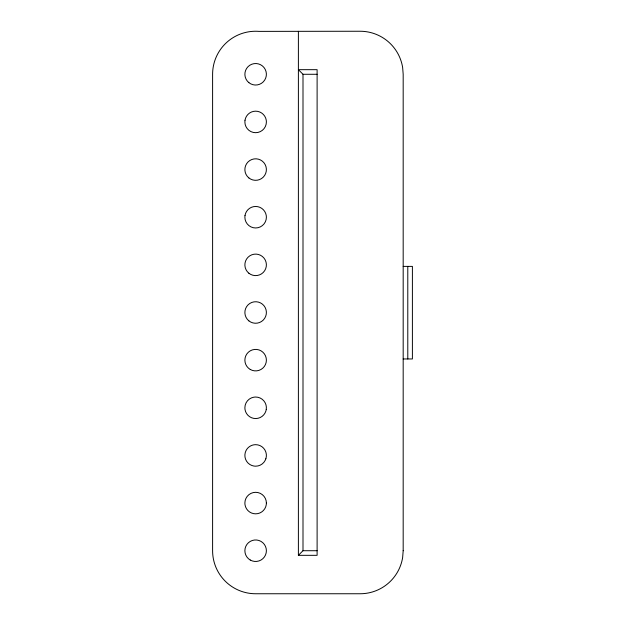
<?xml version="1.0" encoding="UTF-8"?>
<svg xmlns="http://www.w3.org/2000/svg" width="625" height="625" viewBox="0 0 625 625"><rect width="100%" height="100%" fill="white"/><g stroke="black" fill="none" stroke-linecap="round" stroke-linejoin="round"><path stroke-width="0.94" d="M298.391 555.328L303 550.719L303 74.281L298.391 69.672L317.109 69.672L317.109 555.328L298.391 555.328L298.391 31.328M303 74.281L317.109 74.281M403.18 266.391L412.398 266.391L412.398 358.961L403.18 358.961M303 550.719L317.109 550.719M407.789 266.391L407.789 358.961M403.18 550.719L402.648 557.445A43.031 43.031 0 0 1 360.141 593.75L255.633 593.75A43.031 43.031 0 0 1 212.602 550.719L212.602 74.281A43.031 43.031 0 0 1 259.008 31.383L360.141 31.25A43.031 43.031 0 0 1 402.648 67.555L403.18 74.281L403.18 550.719M245.008 120.242L244.875 121.93A10.758 10.758 0 0 0 255.633 132.688A10.758 10.758 0 0 0 266.391 121.93L266.258 120.242A10.758 10.758 0 0 0 245.008 120.242M245.008 215.531L244.875 217.211A10.758 10.758 0 0 0 255.633 227.969A10.758 10.758 0 0 0 266.391 217.211L266.258 215.531A10.758 10.758 0 0 0 245.008 215.531M266.391 503.07L266.258 504.758A10.758 10.758 0 0 1 245.008 504.758L244.875 503.07A10.758 10.758 0 0 1 255.633 492.312A10.758 10.758 0 0 1 266.391 503.07M266.258 409.469L265.867 411.109A10.758 10.758 0 0 1 245.008 409.469L244.875 407.789A10.758 10.758 0 0 1 253.953 397.164L255.633 397.031A10.758 10.758 0 0 1 266.258 409.469M265.867 458.758L265.219 460.313A10.758 10.758 0 0 1 255.633 466.188L253.953 466.055A10.758 10.758 0 0 1 246.047 450.547L246.93 449.109A10.758 10.758 0 0 1 253.953 444.805L255.633 444.672A10.758 10.758 0 0 1 265.867 458.758M250.258 369.461A10.758 10.758 0 0 0 266.391 360.141A10.758 10.758 0 0 0 250.258 350.828A10.758 10.758 0 0 0 250.258 369.461M250.258 560.031A10.758 10.758 0 0 0 266.391 550.719A10.758 10.758 0 0 0 250.258 541.398A10.758 10.758 0 0 0 250.258 560.031M248.867 82.641A10.758 10.758 0 0 0 266.258 75.969A10.758 10.758 0 0 0 251.781 64.242A10.758 10.758 0 0 0 248.867 82.641M248.867 177.93A10.758 10.758 0 0 0 266.258 171.25A10.758 10.758 0 0 0 251.781 159.523A10.758 10.758 0 0 0 248.867 177.93M248.867 320.859A10.758 10.758 0 0 0 266.258 314.18A10.758 10.758 0 0 0 251.781 302.453A10.758 10.758 0 0 0 248.867 320.859M248.867 273.219A10.758 10.758 0 0 0 266.258 266.539A10.758 10.758 0 0 0 251.781 254.813A10.758 10.758 0 0 0 248.867 273.219"/></g></svg>
